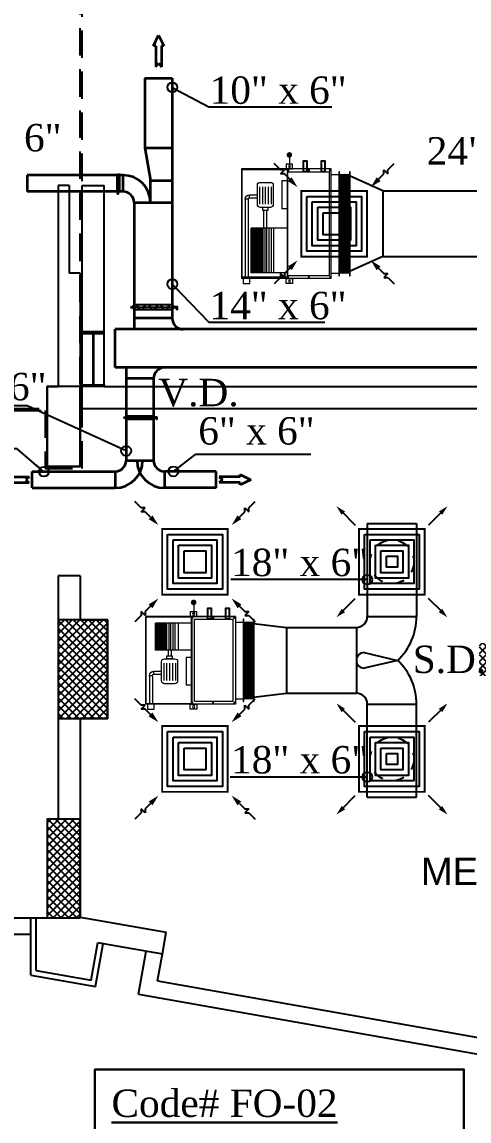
# Model space of a CAD drawing. Extents: x -432 to -365, y -145 to 173.
# Drawn here: x -391.2 to -387.11, y 21.25 to 31.28 of the extents above; entities that cross this region are included whole.
import ezdxf

# ---------------------------------------------------------------- set-up
doc = ezdxf.new("R2010")
doc.units = 0
doc.header["$MEASUREMENT"] = 0
for name, pattern in [('DASHDOT', [1, 0.5, -0.25, 0, -0.25]), ('HIDDEN', [0.375, 0.25, -0.125]), ('HIDDEN-Z', [3, 2, -1])]:
    doc.linetypes.add(name, pattern=pattern)
for name, color, linetype in [('01_AC-EQUIP', 206, 'Continuous'), ('03_AC-S.DUCT', 5, 'Continuous'), ('12-AC-FL.CONN.', 2, 'Continuous'), ('A.C.VOLUM DAMPER', 2, 'Continuous'), ('COL', 2, 'Continuous'), ('COLHATCH', 5, 'Continuous'), ('column', 6, 'Continuous'), ('FASEL', 253, 'Continuous'), ('M-CH-WP-R', 40, 'HIDDEN-Z'), ('M-CH-WP-S', 142, 'Continuous'), ('M-DIFUSER', 195, 'Continuous'), ('M-DUCT-RA', 30, 'Continuous'), ('M-DUCT-SA', 5, 'Continuous'), ('M-EQBMNT', 21, 'Continuous'), ('METAL-EDGE', 253, 'Continuous'), ('Ties', 5, 'Continuous'), ('WALL', 4, 'Continuous'), ('WIN', 5, 'Continuous'), ('ZONE TEXT', 73, 'Continuous')]:
    doc.layers.add(name, color=color, linetype=linetype)
doc.layers.add('04-AC_F.A.DUCT', color=4, linetype='Continuous', lineweight=35)
doc.layers.add('AC-TEXT', color=15, linetype='Continuous', lineweight=30)
doc.styles.add('AC', font='romans.shx', dxfattribs={"height": 0.2})
doc.styles.add('ARABY', font='sosa.shx')
doc.dimstyles.new('IHAB', dxfattribs={"dimscale": 0, "dimtxt": 0.15, "dimasz": 0.09, "dimexe": 0.18, "dimexo": 0.0625, "dimgap": 0, "dimtad": 0, "dimtih": 1, "dimtoh": 1, "dimzin": 0, "dimdsep": 46, "dimtxsty": 'ARABY', "dimcen": 0.03, "dimse1": 1, "dimse2": 1, "dimclrd": 36, "dimclrt": 42, "dimadec": 0, "dimazin": 0, "dimtfac": 1, "dimtmove": 1, "dimatfit": 3, "dimldrblk": 'ORIGIN', "dimfxl": 1, "dimtolj": 1, "dimtzin": 0, "dimarcsym": 0})
pattern_1 = [(45, (891.0567, 294.849202), (-0.01347038418, 0.01347038418), []), (45, (891.06568, 294.849202), (-0.01347038418, 0.01347038418), [])]

# ---------------------------------------------------------------- blocks, each defined once
blk = doc.blocks.new('*U254')
at = {"layer": 'M-DIFUSER', "ltscale": 5, "const_width": 18}
blk.add_lwpolyline([(-300, 300), (300, 300), (300, -300), (-300, -300)], close=True, dxfattribs=at)
at = {"layer": 'M-DIFUSER', "color": 21}
for points in [[(250, 250), (-250, 250), (-250, -250), (250, -250)], [(200, 200), (-200, 200), (-200, -200), (200, -200)], [(150, 150), (-150, 150), (-150, -150), (150, -150)], [(100, 100), (-100, 100), (-100, -100), (100, -100)]]:
    blk.add_lwpolyline(points, close=True, dxfattribs=at)
at = {"layer": 'M-DUCT-RA', "color": 30}
for p, q in [((-491, 491), (-549, 549)), ((491, 491), (549, 549)), ((-491, 455), (-491, 491)), ((-455, 491), (-491, 455)), ((-455, 455), (-455, 491)), ((-406, 406), (-455, 455)), ((406, 406), (455, 455)), ((455, 491), (491, 491)), ((491, 455), (455, 491)), ((455, 455), (491, 455)), ((-491, -491), (-549, -549)), ((-491, -455), (-455, -491)), ((-455, -455), (-491, -455)), ((-455, -491), (-491, -491)), ((-406, -406), (-455, -455)), ((406, -406), (455, -455)), ((455, -491), (491, -455)), ((455, -455), (455, -491)), ((491, -455), (491, -491)), ((491, -491), (549, -549))]:
    blk.add_line(p, q, dxfattribs=at)
for points in [[(-389, 424), (-424, 389), (-335, 335)], [(424, 389), (389, 424), (335, 335)], [(-424, -389), (-389, -424), (-335, -335)], [(389, -424), (424, -389), (335, -335)]]:
    blk.add_solid(points, dxfattribs=at)
blk = doc.blocks.new('*U251')
at = {"layer": 'M-DIFUSER', "ltscale": 5, "const_width": 18}
blk.add_lwpolyline([(-300, 300), (300, 300), (300, -300), (-300, -300)], close=True, dxfattribs=at)
at = {"layer": 'M-DIFUSER', "color": 21}
for points in [[(250, 250), (-250, 250), (-250, -250), (250, -250)], [(200, 200), (-200, 200), (-200, -200), (200, -200)], [(150, 150), (-150, 150), (-150, -150), (150, -150)], [(100, 100), (-100, 100), (-100, -100), (100, -100)], [(50, 50), (-50, 50), (-50, -50), (50, -50)]]:
    blk.add_lwpolyline(points, close=True, dxfattribs=at)
at = {"layer": 'M-DUCT-SA', "color": 5, "extrusion": (-5.07059e-20, -1.19855e-17, -1)}
blk.add_line((-461, 461), (-335, 335), dxfattribs=at)
at = {"layer": 'M-DUCT-SA', "color": 5, "extrusion": (-1.19855e-17, 5.07059e-20, -1)}
blk.add_line((461, 461), (335, 335), dxfattribs=at)
at = {"layer": 'M-DUCT-SA', "color": 5, "extrusion": (1.19855e-17, -5.07059e-20, -1)}
blk.add_line((-461, -461), (-335, -335), dxfattribs=at)
at = {"layer": 'M-DUCT-SA', "color": 5, "extrusion": (5.07059e-20, 1.19855e-17, -1)}
blk.add_line((461, -461), (335, -335), dxfattribs=at)
at = {"layer": 'M-DUCT-SA', "color": 5, "extrusion": (-5.07059e-20, -1.19855e-17, -1)}
blk.add_solid([(460, 428), (429, 459), (507, 507)], dxfattribs=at)
at = {"layer": 'M-DUCT-SA', "color": 5, "extrusion": (5.07059e-20, -1.19855e-17, -1)}
blk.add_solid([(-460, 428), (-429, 459), (-507, 507)], dxfattribs=at)
at = {"layer": 'M-DUCT-SA', "color": 5, "extrusion": (1.19855e-17, -5.07059e-20, -1)}
blk.add_solid([(428, -460), (459, -429), (507, -507)], dxfattribs=at)
at = {"layer": 'M-DUCT-SA', "color": 5, "extrusion": (-1.19855e-17, -5.07059e-20, -1)}
blk.add_solid([(-428, -460), (-459, -429), (-507, -507)], dxfattribs=at)
blk = doc.blocks.new('A$C180A56EA')
at = {"layer": 'A.C.VOLUM DAMPER'}
h = blk.add_hatch(dxfattribs=at)
h.set_pattern_fill('ANSI31', color=256, scale=0.001, style=0)
h.set_pattern_definition([(45, (129.5106855, -230.48025158), (-8.838834765e-05, 8.838834765e-05), [])])
h.paths.add_polyline_path([(0.0459, 0.0039), (0.0459, 0.0065), (0.0401, 0.0065), (0.0401, -0.0027), (0.0459, -0.0027), (0.0459, 0), (0.0603, 0), (0.0603, 0.0128), (0.057, 0.0128), (0.057, 0.0039)])
for p, q in [((-0.1242, 0.0032), (-0.1161, 0.0032)), ((-0.1161, 0.0004), (-0.119, 0.0032)), ((-0.1185, 0), (-0.1161, 0.0024)), ((-0.1161, 0.0015), (-0.1179, 0.0032)), ((-0.1174, 0), (-0.1161, 0.0013)), ((-0.1161, 0.0026), (-0.1168, 0.0032)), ((-0.1163, 0), (-0.1161, 0.0001)), ((-0.1161, 0.0001), (-0.1104, 0.0058)), ((-0.1161, 0.0013), (-0.1116, 0.0058)), ((-0.1161, 0.0024), (-0.1127, 0.0058)), ((-0.1161, -0.0026), (-0.1161, 0.0058)), ((-0.1161, 0.0035), (-0.1138, 0.0058)), ((-0.1161, 0.0058), (-0.1099, 0.0058)), ((-0.1161, 0.0057), (-0.116, 0.0058)), ((-0.1161, 0.0046), (-0.1149, 0.0058)), ((-0.1161, -0.001), (-0.1099, 0.0053)), ((-0.1099, -0.0014), (-0.1161, 0.0048)), ((-0.1161, -0.0021), (-0.1099, 0.0042)), ((-0.1099, -0.0026), (-0.1161, 0.0037)), ((-0.1109, -0.0026), (-0.1161, 0.0026)), ((-0.112, -0.0026), (-0.1161, 0.0015)), ((-0.1131, -0.0026), (-0.1161, 0.0004)), ((-0.1099, -0.0003), (-0.116, 0.0058)), ((-0.1156, -0.0026), (-0.1099, 0.0031)), ((-0.1099, 0.0008), (-0.1149, 0.0058)), ((-0.1145, -0.0026), (-0.1099, 0.002)), ((-0.1099, 0.0019), (-0.1138, 0.0058)), ((-0.1134, -0.0026), (-0.1099, 0.0009)), ((-0.1128, 0.0019), (0.0401, 0.0019)), ((-0.1099, 0.003), (-0.1127, 0.0058)), ((-0.1099, 0.0041), (-0.1116, 0.0058)), ((-0.1099, 0.0052), (-0.1105, 0.0058)), ((0.0401, 0.0121), (-0.1099, 0.0121)), ((-0.0882, 0.0113), (-0.0994, -0.0075)), ((-0.0768, 0.0113), (-0.0656, -0.0075)), ((-0.0402, 0.0113), (-0.0514, -0.0075)), ((-0.0284, 0.0113), (-0.0173, -0.0075)), ((0.0056, 0.0113), (-0.0056, -0.0075)), ((0.0174, 0.0113), (0.0286, -0.0075)), ((0.0459, 0.0065), (0.0401, 0.0065)), ((0.0401, 0.0065), (0.0401, -0.0027)), ((0.0459, 0.0039), (0.0459, 0.0065)), ((0.057, 0.0039), (0.0459, 0.0039)), ((0.0603, 0.0128), (0.057, 0.0128)), ((0.057, 0.0128), (0.057, 0.0039)), ((0.0603, 0.0128), (0.0603, 0)), ((-0.1242, 0), (-0.1161, 0)), ((-0.1142, -0.0026), (-0.1161, -0.0007)), ((-0.1153, -0.0026), (-0.1161, -0.0018)), ((-0.1099, -0.0026), (-0.1161, -0.0026)), ((-0.1123, -0.0026), (-0.1099, -0.0003)), ((-0.1111, -0.0026), (-0.1099, -0.0014)), ((-0.11, -0.0026), (-0.1099, -0.0025)), ((-0.1099, -0.0083), (0.0401, -0.0083)), ((0.0401, -0.0027), (0.0459, -0.0027)), ((0.0603, 0), (0.0459, 0)), ((0.0459, -0.0027), (0.0459, 0))]:
    blk.add_line(p, q, dxfattribs=at)
at = {"layer": 'A.C.VOLUM DAMPER', "extrusion": (0, 0, -1)}
for centre, major_axis, start_param, end_param in [((-0.0938, 0.0019), (0.00135, 0.00135), 3.926991, 7.068583), ((-0.0938, 0.0019), (-0.00135, 0.00135), 2.356195, 5.497787), ((-0.0712, 0.0019), (0.00135, 0.00135), 3.926991, 7.068583), ((-0.0712, 0.0019), (-0.00135, 0.00135), 2.356195, 5.497787), ((-0.0458, 0.0019), (0.00135, 0.00135), 3.926991, 7.068583), ((-0.0458, 0.0019), (-0.00135, 0.00135), 2.356195, 5.497787), ((-0.0228, 0.0019), (0.00135, 0.00135), 3.926991, 7.068583), ((-0.0228, 0.0019), (-0.00135, 0.00135), 2.356194, 5.497787), ((0, 0.0019), (0.00135, 0.00135), 3.926991, 7.068583), ((0, 0.0019), (0.00135, 0.00135), 0.785398, 3.926991), ((0.023, 0.0019), (0.00135, 0.00135), 3.926991, 7.068583), ((0.023, 0.0019), (-0.00135, 0.00135), 2.356195, 5.497787)]:
    blk.add_ellipse(centre, major_axis=major_axis, ratio=1, start_param=start_param, end_param=end_param, dxfattribs=at)
blk = doc.blocks.new('A$C4397250F')
at = {"layer": '04-AC_F.A.DUCT'}
for p, q in [((0, 0), (-0.0241, -0.0482)), ((-0.0241, -0.0482), (-0.0132, -0.0482)), ((-0.0132, -0.0482), (-0.0132, -0.1443)), ((0.0241, -0.0482), (0, 0)), ((0.0132, -0.0482), (0.0241, -0.0482)), ((0.0132, -0.0482), (0.0132, -0.1443)), ((0, -0.1288), (-0.0132, -0.1443)), ((0.0132, -0.1443), (0, -0.1288))]:
    blk.add_line(p, q, dxfattribs=at)
blk = doc.blocks.new('A$C7E27466D')
at = {"layer": '01_AC-EQUIP', "color": 2, "lineweight": 20}
for p, q in [((-75.3, 98.1), (-73.7, 98.7)), ((-75.3, 98.1), (-73.7, 97.6)), ((-75.3, 97.1), (-73.7, 97.6)), ((-75.3, 97.1), (-73.7, 96.6)), ((-75.3, 96.1), (-73.7, 96.6)), ((-75.3, 96.1), (-73.7, 95.6)), ((-75.3, 95.1), (-73.7, 95.6)), ((-75.3, 95.1), (-73.7, 94.6)), ((-75.3, 94.1), (-73.7, 94.6)), ((-75.3, 94.1), (-73.7, 93.6)), ((-75.3, 93.1), (-73.7, 93.6)), ((-75.3, 93.1), (-73.7, 92.5)), ((-75.3, 92), (-73.7, 92.5)), ((-75.3, 92), (-73.7, 91.5)), ((-75.3, 91), (-73.7, 91.5)), ((-75.3, 91), (-73.7, 90.5)), ((-75.3, 90), (-73.7, 90.5)), ((-6.3, 97.6), (-73.7, 97.6)), ((-6.3, 96.6), (-73.7, 96.6)), ((-6.3, 95.6), (-73.7, 95.6)), ((-6.3, 94.6), (-73.7, 94.6)), ((-6.3, 93.6), (-73.7, 93.6)), ((-6.3, 92.5), (-73.7, 92.5)), ((-6.3, 91.5), (-73.7, 91.5)), ((-6.3, 90.5), (-73.7, 90.5)), ((-4.7, 98.1), (-6.3, 98.7)), ((-4.7, 98.1), (-6.3, 97.6)), ((-4.7, 97.1), (-6.3, 97.6)), ((-4.7, 97.1), (-6.3, 96.6)), ((-4.7, 96.1), (-6.3, 96.6)), ((-4.7, 96.1), (-6.3, 95.6)), ((-4.7, 95.1), (-6.3, 95.6)), ((-4.7, 95.1), (-6.3, 94.6)), ((-4.7, 94.1), (-6.3, 94.6)), ((-4.7, 94.1), (-6.3, 93.6)), ((-4.7, 93.1), (-6.3, 93.6)), ((-4.7, 93.1), (-6.3, 92.5)), ((-4.7, 92), (-6.3, 92.5)), ((-4.7, 92), (-6.3, 91.5)), ((-4.7, 91), (-6.3, 91.5)), ((-4.7, 91), (-6.3, 90.5)), ((-4.7, 90), (-6.3, 90.5)), ((-75.3, 90), (-73.7, 89.5)), ((-4.7, 90), (-6.3, 89.5))]:
    blk.add_line(p, q, dxfattribs=at)
at = {"layer": '01_AC-EQUIP', "color": 1, "lineweight": 20}
for p, q in [((-77.8, 81), (-79.9, 81)), ((-78.9, 80.3), (-78.9, 81.7)), ((-75, 82), (-75, 89)), ((-5, 82), (-5, 89)), ((-2.2, 81), (-0.1, 81)), ((-1.1, 80.3), (-1.1, 81.7)), ((0, 82), (0, 0)), ((-77.8, 61.5), (-79.9, 61.5)), ((-78.9, 60.8), (-78.9, 62.2)), ((-2.2, 61.5), (-0.1, 61.5)), ((-1.1, 60.8), (-1.1, 62.2)), ((-77.8, 42.5), (-79.9, 42.5)), ((-78.9, 41.8), (-78.9, 43.2)), ((-62.7, 42), (-62.7, 37)), ((-37.3, 42), (-37.3, 37)), ((-30.6, 42), (-30.6, 9)), ((-6.2, 42), (-6.2, 9)), ((-2.2, 42.5), (-0.1, 42.5)), ((-1.1, 41.8), (-1.1, 43.2)), ((-37.3, 37), (-62.7, 37)), ((-58.3, 27.4), (-42.7, 27.4)), ((-58.3, 24.8), (-42.7, 24.8)), ((-58.3, 22.1), (-42.7, 22.1)), ((-30.6, 23.1), (-36, 23.1)), ((-30.6, 20.4), (-36, 20.4)), ((-6.2, 29.5), (-30.6, 29.5)), ((-30.6, 27), (-6.2, 27)), ((-30.6, 25), (-6.2, 25)), ((-30.6, 23), (-6.2, 23)), ((-30.6, 21.4), (-6.2, 21.4)), ((-58.3, 19.4), (-42.7, 19.4)), ((-58.3, 16.8), (-42.7, 16.8)), ((-52.7, 7.4), (-52.7, 14.5)), ((-50, 7.4), (-50, 14.5)), ((-30.6, 19.4), (-6.2, 19.4)), ((-30.6, 18.4), (-6.2, 18.4)), ((-30.6, 17.5), (-6.2, 17.5)), ((-30.6, 16.8), (-6.2, 16.8)), ((-30.6, 15.8), (-6.2, 15.8)), ((-30.6, 14.8), (-6.2, 14.8)), ((-30.6, 13.8), (-6.2, 13.8)), ((-30.6, 12.9), (-6.2, 12.9)), ((-30.6, 12.2), (-6.2, 12.2)), ((-30.6, 11.5), (-6.2, 11.5)), ((-30.6, 11), (-6.2, 11)), ((-30.6, 10.6), (-6.2, 10.6)), ((-30.6, 10.3), (-6.2, 10.3)), ((-54, 6.1), (-79.6, 6.1)), ((-54, 3.5), (-79.6, 3.5)), ((-54, 6.1), (-54, 3.5)), ((-52.7, 7.4), (-50, 7.4)), ((-30.6, 9.9), (-6.2, 9.9)), ((-30.6, 9.6), (-6.2, 9.6)), ((-30.6, 9.4), (-6.2, 9.4)), ((-30.6, 9.2), (-6.2, 9.2)), ((-30.6, 9), (-6.2, 9)), ((-30.6, 9), (-6.2, 9))]:
    blk.add_line(p, q, dxfattribs=at)
at = {"layer": '01_AC-EQUIP', "color": 4, "lineweight": 20}
blk.add_line((12.8, 43.8), (2.3, 43.8), dxfattribs=at)
at = {"layer": '01_AC-EQUIP', "color": 1, "linetype": 'DASHDOT', "lineweight": 20}
blk.add_line((-30.6, 16.8), (-6.2, 16.8), dxfattribs=at)
at = {"layer": '01_AC-EQUIP', "color": 2, "lineweight": 20}
for points in [[(-77.5, 98.7), (-77.5, 99.2), (-2.5, 99.2), (-2.5, 98.7)], [(-77.5, 89), (-77.5, 89.5), (-2.5, 89.5), (-2.5, 89)]]:
    blk.add_lwpolyline(points, close=True, dxfattribs=at)
at = {"layer": '01_AC-EQUIP', "color": 1, "lineweight": 20}
for points in [[(-80, 42), (0, 42), (0, 82), (-80, 82)], [(-77.5, 44.5), (-2.5, 44.5), (-2.5, 79.5), (-77.5, 79.5)], [(-84.4, 40.7), (-80, 40.7), (-80, 46.7), (-84.4, 46.7)], [(-80, 42), (-80, 0), (0, 0), (0, 42)], [(-79.6, 41.6), (-79.6, 0.4), (-0.4, 0.4), (-0.4, 41.6)], [(4.4, 40.7), (0, 40.7), (0, 46.7), (4.4, 46.7)], [(-38.6, 19.3), (-36, 19.3), (-36, 24.3), (-38.6, 24.3)], [(-84.4, 7.6), (-80, 7.6), (-80, 1.6), (-84.4, 1.6)]]:
    blk.add_lwpolyline(points, close=True, dxfattribs=at)
at = {"layer": '01_AC-EQUIP', "color": 4, "lineweight": 20, "const_width": 2.52}
blk.add_lwpolyline([(12.6, 45, 1), (13.1, 42.5, 1)], format="xyb", close=True, dxfattribs=at)
at = {"layer": '01_AC-EQUIP', "color": 1, "lineweight": 20}
blk.add_lwpolyline([(-58.8, 14.5), (-41.2, 14.5, 0.414214), (-38.6, 17.1), (-38.6, 26.4, 0.414214), (-41.2, 29.1), (-58.8, 29.1, 0.414214), (-61.4, 26.4), (-61.4, 17.1, 0.414214)], format="xyb", close=True, dxfattribs=at)
for centre in [(-82.3, 43.8), (2.3, 43.8)]:
    blk.add_circle(centre, 0.932, dxfattribs=at)
for radius in [1.33, 3.99]:
    blk.add_arc((-54, 7.4), radius, 270.0006, 0.0006, dxfattribs=at)
for centre, major_axis, start_param, end_param in [((-78.9, 81), (-0.827, 0), -1.570796, 4.712389), ((-78.9, 81), (-0.47, 0), 3.141593, 9.424778), ((-78.9, 61.5), (-0.827, 0), -1.570796, 4.712389), ((-78.9, 61.5), (-0.47, 0), 3.141593, 9.424778), ((-78.9, 42.5), (-0.827, 0), -1.570796, 4.712389), ((-78.9, 42.5), (-0.47, 0), 3.141593, 9.424778)]:
    blk.add_ellipse(centre, major_axis=major_axis, ratio=0.646018, start_param=start_param, end_param=end_param, dxfattribs=at)
at = {"layer": '01_AC-EQUIP', "color": 1, "lineweight": 20, "extrusion": (0, 0, -1)}
for centre, major_axis, start_param, end_param in [((-1.1, 81), (0.827, 0), -1.570796, 4.712389), ((-1.1, 81), (0.47, 0), 3.141593, 9.424778), ((-1.1, 61.5), (0.827, 0), -1.570796, 4.712389), ((-1.1, 61.5), (0.47, 0), 3.141593, 9.424778), ((-1.1, 42.5), (0.827, 0), -1.570796, 4.712389), ((-1.1, 42.5), (0.47, 0), 3.141593, 9.424778)]:
    blk.add_ellipse(centre, major_axis=major_axis, ratio=0.646018, start_param=start_param, end_param=end_param, dxfattribs=at)
at = {"layer": 'M-CH-WP-R', "color": 6, "linetype": 'ByBlock', "ltscale": 1.5}
blk.add_lwpolyline([(-2.5, 76.2), (-2.5, 73.2), (7.5, 73.2), (7.5, 76.2)], close=True, dxfattribs=at)
at = {"layer": 'M-CH-WP-S', "color": 5, "linetype": 'ByBlock', "ltscale": 1.5}
blk.add_lwpolyline([(-2.5, 59.7), (-2.5, 56.7), (7.5, 56.7), (7.5, 59.7)], close=True, dxfattribs=at)
blk = doc.blocks.new('A$C224F6469')
at = {"layer": '01_AC-EQUIP', "color": 1, "lineweight": 20}
for p, q in [((0, 0), (1, 0)), ((0, -0.82), (0, 0)), ((1, -0.82), (1, 0)), ((0.007, -0.004), (0.988, -0.004)), ((0.007, -0.42), (0.007, -0.004)), ((0.236, -0.074), (0.236, -0.145)), ((0.263, -0.074), (0.236, -0.074)), ((0.263, -0.074), (0.263, -0.145)), ((0.276, -0.035), (1, -0.035)), ((0.276, -0.061), (0.276, -0.035)), ((0.276, -0.061), (1, -0.061)), ((0.541, -0.42), (0.541, -0.09)), ((0.541, -0.09), (0.949, -0.09)), ((0.541, -0.092), (0.949, -0.092)), ((0.541, -0.094), (0.949, -0.094)), ((0.541, -0.096), (0.949, -0.096)), ((0.541, -0.099), (0.949, -0.099)), ((0.949, -0.42), (0.949, -0.09)), ((0.988, -0.42), (0.988, -0.004)), ((0.32, -0.168), (0.163, -0.168)), ((0.32, -0.194), (0.163, -0.194)), ((0.541, -0.103), (0.949, -0.103)), ((0.541, -0.106), (0.949, -0.106)), ((0.541, -0.11), (0.949, -0.11)), ((0.541, -0.115), (0.949, -0.115)), ((0.541, -0.122), (0.949, -0.122)), ((0.541, -0.129), (0.949, -0.129)), ((0.541, -0.138), (0.949, -0.138)), ((0.541, -0.148), (0.949, -0.148)), ((0.541, -0.158), (0.949, -0.158)), ((0.541, -0.168), (0.949, -0.168)), ((0.541, -0.175), (0.949, -0.175)), ((0.541, -0.184), (0.949, -0.184)), ((0.541, -0.194), (0.949, -0.194)), ((0.32, -0.221), (0.163, -0.221)), ((0.32, -0.248), (0.163, -0.248)), ((0.32, -0.274), (0.163, -0.274)), ((0.541, -0.204), (0.376, -0.204)), ((0.541, -0.231), (0.376, -0.231)), ((0.541, -0.214), (0.949, -0.214)), ((0.541, -0.23), (0.949, -0.23)), ((0.541, -0.25), (0.949, -0.25)), ((0.541, -0.27), (0.949, -0.27)), ((0.949, -0.295), (0.541, -0.295)), ((0.109, -0.37), (0.363, -0.37)), ((0.109, -0.42), (0.109, -0.37)), ((0.363, -0.42), (0.363, -0.37)), ((0, -0.42), (1, -0.42)), ((0.022, -0.425), (0.001, -0.425)), ((0.011, -0.418), (0.011, -0.432)), ((0.978, -0.425), (0.999, -0.425)), ((0.989, -0.418), (0.989, -0.432)), ((0.022, -0.615), (0.001, -0.615)), ((0.011, -0.608), (0.011, -0.622)), ((0.978, -0.615), (0.999, -0.615)), ((0.989, -0.608), (0.989, -0.622)), ((1, -0.82), (0, -0.82)), ((0.022, -0.81), (0.001, -0.81)), ((0.011, -0.803), (0.011, -0.817)), ((0.05, -0.82), (0.05, -0.89)), ((0.95, -0.82), (0.95, -0.89)), ((0.978, -0.81), (0.999, -0.81)), ((0.989, -0.803), (0.989, -0.817))]:
    blk.add_line(p, q, dxfattribs=at)
at = {"layer": '01_AC-EQUIP', "color": 1, "linetype": 'DASHDOT', "lineweight": 20}
blk.add_line((0.541, -0.168), (0.949, -0.168), dxfattribs=at)
at = {"layer": '01_AC-EQUIP', "color": 4, "lineweight": 20}
blk.add_line((-0.128, -0.438), (-0.023, -0.438), dxfattribs=at)
at = {"layer": '01_AC-EQUIP', "color": 2, "lineweight": 20}
for p, q in [((0.047, -0.9), (0.063, -0.895)), ((0.047, -0.9), (0.063, -0.905)), ((0.953, -0.9), (0.937, -0.895)), ((0.953, -0.9), (0.937, -0.905)), ((0.047, -0.91), (0.063, -0.905)), ((0.047, -0.91), (0.063, -0.915)), ((0.047, -0.92), (0.063, -0.915)), ((0.047, -0.92), (0.063, -0.925)), ((0.047, -0.931), (0.063, -0.925)), ((0.047, -0.931), (0.063, -0.936)), ((0.047, -0.941), (0.063, -0.936)), ((0.047, -0.941), (0.063, -0.946)), ((0.047, -0.951), (0.063, -0.946)), ((0.047, -0.951), (0.063, -0.956)), ((0.047, -0.961), (0.063, -0.956)), ((0.047, -0.961), (0.063, -0.966)), ((0.047, -0.971), (0.063, -0.966)), ((0.047, -0.971), (0.063, -0.976)), ((0.047, -0.981), (0.063, -0.976)), ((0.047, -0.981), (0.063, -0.987)), ((0.063, -0.905), (0.937, -0.905)), ((0.063, -0.915), (0.937, -0.915)), ((0.063, -0.925), (0.937, -0.925)), ((0.063, -0.936), (0.937, -0.936)), ((0.063, -0.946), (0.937, -0.946)), ((0.063, -0.956), (0.937, -0.956)), ((0.063, -0.966), (0.937, -0.966)), ((0.063, -0.976), (0.937, -0.976)), ((0.953, -0.91), (0.937, -0.905)), ((0.953, -0.91), (0.937, -0.915)), ((0.953, -0.92), (0.937, -0.915)), ((0.953, -0.92), (0.937, -0.925)), ((0.953, -0.931), (0.937, -0.925)), ((0.953, -0.931), (0.937, -0.936)), ((0.953, -0.941), (0.937, -0.936)), ((0.953, -0.941), (0.937, -0.946)), ((0.953, -0.951), (0.937, -0.946)), ((0.953, -0.951), (0.937, -0.956)), ((0.953, -0.961), (0.937, -0.956)), ((0.953, -0.961), (0.937, -0.966)), ((0.953, -0.971), (0.937, -0.966)), ((0.953, -0.971), (0.937, -0.976)), ((0.953, -0.981), (0.937, -0.976)), ((0.953, -0.981), (0.937, -0.987))]:
    blk.add_line(p, q, dxfattribs=at)
at = {"layer": '01_AC-EQUIP', "color": 1, "lineweight": 20}
for points in [[(1.044, -0.076), (1, -0.076), (1, -0.016), (1.044, -0.016)], [(0.351, -0.193), (0.376, -0.193), (0.376, -0.243), (0.351, -0.243)], [(-0.044, -0.407), (0, -0.407), (0, -0.467), (-0.044, -0.467)], [(0.025, -0.8), (0.975, -0.8), (0.975, -0.42), (0.025, -0.42)], [(1.044, -0.407), (1, -0.407), (1, -0.467), (1.044, -0.467)]]:
    blk.add_lwpolyline(points, close=True, dxfattribs=at)
blk.add_lwpolyline([(0.324, -0.145), (0.149, -0.145, 0.414214), (0.122, -0.171), (0.122, -0.264, 0.414214), (0.149, -0.291), (0.324, -0.291, 0.414214), (0.351, -0.264), (0.351, -0.171, 0.414214)], format="xyb", close=True, dxfattribs=at)
at = {"layer": '01_AC-EQUIP', "color": 4, "lineweight": 20, "const_width": 0.0252}
blk.add_lwpolyline([(-0.126, -0.45, 1), (-0.131, -0.425, 1)], format="xyb", close=True, dxfattribs=at)
at = {"layer": '01_AC-EQUIP', "color": 2, "lineweight": 20}
for points in [[(0.975, -0.89), (0.975, -0.895), (0.025, -0.895), (0.025, -0.89)], [(0.975, -0.987), (0.975, -0.992), (0.025, -0.992), (0.025, -0.987)]]:
    blk.add_lwpolyline(points, close=True, dxfattribs=at)
at = {"layer": '01_AC-EQUIP', "color": 1, "lineweight": 20}
for centre in [(-0.023, -0.438), (1.023, -0.438)]:
    blk.add_circle(centre, 0.00932, dxfattribs=at)
for radius in [0.0399, 0.0133]:
    blk.add_arc((0.276, -0.074), radius, 90.0006, 180.0006, dxfattribs=at)
at = {"layer": '01_AC-EQUIP', "color": 1, "lineweight": 20, "extrusion": (0, 0, -1)}
for centre, major_axis, start_param, end_param in [((0.011, -0.425), (-0.00827, 0), -1.570796, 4.712389), ((0.011, -0.425), (-0.0047, 0), 3.141593, 9.424778), ((0.011, -0.615), (-0.00827, 0), -1.570796, 4.712389), ((0.011, -0.615), (-0.0047, 0), 3.141593, 9.424778), ((0.011, -0.81), (-0.00827, 0), -1.570796, 4.712389), ((0.011, -0.81), (-0.0047, 0), 3.141593, 9.424778)]:
    blk.add_ellipse(centre, major_axis=major_axis, ratio=0.646018, start_param=start_param, end_param=end_param, dxfattribs=at)
at = {"layer": '01_AC-EQUIP', "color": 1, "lineweight": 20}
for centre, major_axis, start_param, end_param in [((0.989, -0.425), (0.00827, 0), -1.570796, 4.712389), ((0.989, -0.425), (0.0047, 0), 3.141593, 9.424778), ((0.989, -0.615), (0.00827, 0), -1.570796, 4.712389), ((0.989, -0.615), (0.0047, 0), 3.141593, 9.424778), ((0.989, -0.81), (0.00827, 0), -1.570796, 4.712389), ((0.989, -0.81), (0.0047, 0), 3.141593, 9.424778)]:
    blk.add_ellipse(centre, major_axis=major_axis, ratio=0.646018, start_param=start_param, end_param=end_param, dxfattribs=at)
at = {"layer": 'M-CH-WP-R', "color": 6, "linetype": 'ByBlock', "ltscale": 1.5}
blk.add_lwpolyline([(0.025, -0.762), (0.025, -0.732), (-0.075, -0.732), (-0.075, -0.762)], close=True, dxfattribs=at)
at = {"layer": 'M-CH-WP-S', "color": 5, "linetype": 'ByBlock', "ltscale": 1.5}
blk.add_lwpolyline([(0.025, -0.597), (0.025, -0.567), (-0.075, -0.567), (-0.075, -0.597)], close=True, dxfattribs=at)
at = {"layer": 'M-EQBMNT', "color": 21, "linetype": 'ByBlock', "ltscale": 1.5}
blk.add_line((0.541, -0.09), (0.949, -0.09), dxfattribs=at)

msp = doc.modelspace()

# ---------------------------------------------------------------- hatches: boundary and pattern name
at = {"layer": 'COLHATCH', "linetype": 'Continuous'}
h = msp.add_hatch(dxfattribs=at)
h.set_pattern_fill('_USER', color=252, scale=0.05, angle=45, style=0, double=1, pattern_type=0)
h.set_pattern_definition([(45, (-202.924395, -132.77691), (-0.035355339, 0.035355339), []), (135, (-202.924395, -132.77691), (-0.035355339, -0.035355339), [])])
h.paths.add_polyline_path([(-382.484, 44.803), (-382.784, 44.803), (-382.784, 43.903), (-382.484, 43.903)])
h.paths.add_polyline_path([(-380.484, 44.803), (-381.284, 44.803), (-381.284, 44.503), (-380.484, 44.503)])
h.paths.add_polyline_path([(-378.534, 42.803), (-378.834, 42.803), (-378.834, 42.203), (-378.534, 42.203)])
h.paths.add_polyline_path([(-378.134, 39.223), (-378.934, 39.223), (-378.934, 38.923), (-378.134, 38.923)])
h.paths.add_polyline_path([(-380.684, 39.223), (-381.484, 39.223), (-381.484, 38.923), (-380.684, 38.923)])
h.paths.add_polyline_path([(-380.584, 34.173), (-381.484, 34.173), (-381.484, 33.873), (-380.584, 33.873)])
h.paths.add_polyline_path([(-378.134, 34.223), (-378.934, 34.223), (-378.934, 33.923), (-378.134, 33.923)])
h.paths.add_polyline_path([(-380.392, 27.953), (-381.492, 27.953), (-381.492, 27.653), (-380.639, 27.653, -0.011587), (-380.655, 26.967), (-380.405, 26.957, 0.01656)])
h.paths.add_polyline_path([(-380.586, 25.223), (-380.84, 25.223, -0.040808), (-381.428, 22.884), (-381.192, 22.803, 0.04151)])
h.paths.add_polyline_path([(-382.484, 25.823), (-382.784, 25.823), (-382.784, 24.923), (-382.484, 24.923)])
h.paths.add_polyline_path([(-386.614, 25.823), (-387.014, 25.823), (-387.014, 24.923), (-386.614, 24.923)])
h.paths.add_polyline_path([(-390.414, 25.823), (-390.864, 25.823), (-390.864, 24.923), (-390.414, 24.923)])
h.paths.add_polyline_path([(-390.664, 24.003), (-390.964, 24.003), (-390.964, 23.103), (-390.664, 23.103)])
h.paths.add_polyline_path([(-398.664, 25.823), (-398.964, 25.823), (-398.964, 24.923), (-398.664, 24.923)])
h.paths.add_polyline_path([(-398.664, 24.003), (-398.964, 24.003), (-398.964, 23.103), (-398.664, 23.103)])
h.paths.add_polyline_path([(-406.664, 25.823), (-406.964, 25.823), (-406.964, 24.923), (-406.664, 24.923)])
h.paths.add_polyline_path([(-406.664, 24.003), (-406.964, 24.003), (-406.964, 23.103), (-406.664, 23.103)])
h.paths.add_polyline_path([(-414.764, 25.823), (-415.214, 25.823), (-415.214, 24.923), (-414.764, 24.923)])
h.paths.add_polyline_path([(-414.664, 24.003), (-414.964, 24.003), (-414.964, 23.103), (-414.664, 23.103)])
h.paths.add_polyline_path([(-418.614, 25.823), (-419.014, 25.823), (-419.014, 24.923), (-418.614, 24.923)])
h.paths.add_polyline_path([(-422.844, 25.823), (-423.144, 25.823), (-423.144, 24.923), (-422.844, 24.923)])
h.paths.add_polyline_path([(-424.137, 27.953), (-425.237, 27.953, 0.01656), (-425.224, 26.957), (-424.974, 26.967, -0.011587), (-424.99, 27.653), (-424.137, 27.653)])
h.paths.add_polyline_path([(-424.789, 25.223), (-425.042, 25.223, 0.04151), (-424.437, 22.803), (-424.2, 22.884, -0.040808)])
h.paths.add_polyline_path([(-424.144, 34.173), (-425.044, 34.173), (-425.044, 33.873), (-424.144, 33.873)])
h.paths.add_polyline_path([(-426.694, 34.223), (-427.494, 34.223), (-427.494, 33.923), (-426.694, 33.923)])
h.paths.add_polyline_path([(-426.694, 39.223), (-427.494, 39.223), (-427.494, 38.923), (-426.694, 38.923)])
h.paths.add_polyline_path([(-424.144, 39.223), (-424.944, 39.223), (-424.944, 38.923), (-424.144, 38.923)])
h.paths.add_polyline_path([(-426.794, 42.803), (-427.094, 42.803), (-427.094, 42.203), (-426.794, 42.203)])
h.paths.add_polyline_path([(-424.344, 44.803), (-425.144, 44.803), (-425.144, 44.503), (-424.344, 44.503)])
h.paths.add_polyline_path([(-422.844, 44.803), (-423.144, 44.803), (-423.144, 43.903), (-422.844, 43.903)])
h.paths.add_polyline_path([(-418.564, 44.803), (-418.964, 44.803), (-418.964, 43.903), (-418.564, 43.903)])
h.paths.add_polyline_path([(-414.764, 44.803), (-415.214, 44.803), (-415.214, 43.903), (-414.764, 43.903)])
h.paths.add_polyline_path([(-405.414, 47.003), (-405.714, 47.003), (-405.714, 46.403), (-405.414, 46.403)])
h.paths.add_polyline_path([(-405.414, 44.503), (-400.314, 44.503), (-400.314, 43.053), (-400.014, 43.053), (-400.014, 44.803), (-405.714, 44.803), (-405.714, 43.053), (-405.414, 43.053)])
h.paths.add_polyline_path([(-398.664, 47.003), (-398.964, 47.003), (-398.964, 46.403), (-398.664, 46.403)])
h.paths.add_polyline_path([(-398.664, 43.653), (-398.964, 43.653), (-398.964, 43.053), (-398.664, 43.053)])
h.paths.add_polyline_path([(-390.414, 44.803), (-390.864, 44.803), (-390.864, 43.903), (-390.414, 43.903)])
at = {"layer": 'Ties'}
h = msp.add_hatch(dxfattribs=at)
h.set_pattern_fill('ANSI32', color=256, scale=0.002, style=0)
h.set_pattern_definition(pattern_1)
h.paths.add_polyline_path([(-390.444, 28.453), (-390.644, 28.453), (-390.644, 28.437), (-390.444, 28.437)])
h = msp.add_hatch(dxfattribs=at)
h.set_pattern_fill('ANSI32', color=256, scale=0.002, style=0)
h.set_pattern_definition(pattern_1)
h.paths.add_polyline_path([(-390.539, 28.437), (-390.549, 28.437), (-390.549, 27.969), (-390.539, 27.969)])
h = msp.add_hatch(dxfattribs=at)
h.set_pattern_fill('ANSI32', color=256, scale=0.002, style=0)
h.set_pattern_definition(pattern_1)
h.paths.add_polyline_path([(-390.444, 27.969), (-390.644, 27.969), (-390.644, 27.953), (-390.444, 27.953)])

# ---------------------------------------------------------------- linework, layer by layer
at = {"layer": '03_AC-S.DUCT', "linetype": 'Continuous'}
for p, q in [((-387.897, 29.738), (-388.202, 29.875)), ((-387.897, 29.738), (-385.942, 29.738)), ((-387.897, 29.738), (-387.897, 29.138)), ((-387.897, 29.138), (-388.202, 29.001)), ((-387.897, 29.138), (-385.942, 29.138)), ((-388.039, 26.703), (-388.039, 25.853)), ((-388.039, 26.703), (-387.589, 26.703)), ((-387.589, 26.703), (-387.589, 25.853)), ((-389.078, 25.79), (-388.778, 25.753)), ((-388.039, 25.853), (-387.589, 25.853)), ((-388.778, 25.753), (-388.139, 25.753)), ((-388.778, 25.753), (-388.778, 25.153)), ((-388.139, 25.753), (-388.139, 25.153)), ((-389.078, 25.116), (-388.778, 25.153)), ((-388.778, 25.153), (-388.139, 25.153)), ((-388.039, 25.053), (-387.589, 25.053)), ((-388.039, 24.203), (-388.039, 25.053)), ((-387.589, 24.203), (-387.589, 25.053)), ((-388.039, 24.203), (-387.589, 24.203))]:
    msp.add_line(p, q, dxfattribs=at)
for centre, radius, start, end in [((-388.139, 25.853), 0.1, 270, 360), ((-388.139, 25.853), 0.55, 313.3418, 360), ((-388.139, 25.053), 0.55, 0, 46.6582), ((-388.139, 25.053), 0.1, 0, 90)]:
    msp.add_arc(centre, radius, start, end, dxfattribs=at)
at = {"layer": '04-AC_F.A.DUCT', "linetype": 'Continuous'}
for p, q in [((-390.071, 30.768), (-390.071, 30.132)), ((-390.071, 30.768), (-389.821, 30.768)), ((-389.821, 30.768), (-389.821, 28.575)), ((-390.071, 30.132), (-389.821, 30.132)), ((-390.071, 30.132), (-390.021, 29.832)), ((-390.271, 29.882), (-391.149, 29.882)), ((-391.149, 29.882), (-391.149, 29.732)), ((-390.271, 29.732), (-390.271, 29.882)), ((-390.021, 29.632), (-390.021, 29.832)), ((-390.021, 29.832), (-389.821, 29.832)), ((-390.271, 29.732), (-391.149, 29.732)), ((-390.171, 29.632), (-389.821, 29.632)), ((-390.171, 29.632), (-389.821, 29.632)), ((-390.171, 29.632), (-390.171, 28.475)), ((-389.821, 28.575), (-390.171, 28.575)), ((-382.359, 28.475), (-390.343, 28.475)), ((-390.343, 28.125), (-390.343, 28.475)), ((-382.359, 28.125), (-390.343, 28.125)), ((-390.243, 28.125), (-390.243, 27.277)), ((-389.993, 28.025), (-390.243, 28.025)), ((-389.993, 28.025), (-389.993, 27.277)), ((-390.243, 27.277), (-389.993, 27.277)), ((-391.103, 27.177), (-390.343, 27.177)), ((-391.103, 27.027), (-391.103, 27.177)), ((-390.343, 27.177), (-390.343, 27.027)), ((-389.42, 27.177), (-389.893, 27.177)), ((-389.893, 27.177), (-389.893, 27.027)), ((-389.42, 27.027), (-389.42, 27.177)), ((-391.103, 27.027), (-390.343, 27.027)), ((-389.42, 27.027), (-389.893, 27.027))]:
    msp.add_line(p, q, dxfattribs=at)
for centre, radius, start, end in [((-390.271, 29.632), 0.25, 360, 90), ((-390.271, 29.632), 0.1, 360, 90), ((-389.721, 28.575), 0.1, 180, 270), ((-389.893, 28.025), 0.1, 90, 180), ((-390.343, 27.277), 0.1, 270, 0), ((-390.343, 27.277), 0.25, 270, 0), ((-389.893, 27.277), 0.25, 180, 270), ((-389.893, 27.277), 0.1, 180, 270)]:
    msp.add_arc(centre, radius, start, end, dxfattribs=at)
at = {"layer": '12-AC-FL.CONN.', "linetype": 'HIDDEN', "ltscale": 0.25}
for centre in [(-387.814, 26.353), (-387.814, 24.553)]:
    msp.add_circle(centre, 0.2, dxfattribs=at)
at = {"layer": 'A.C.VOLUM DAMPER'}
for p, q in [((-388.068, 25.524), (-387.762, 25.453)), ((-387.762, 25.453), (-388.068, 25.382))]:
    msp.add_line(p, q, dxfattribs=at)
msp.add_arc((-388.068, 25.453), 0.071, 90, 270, dxfattribs=at)
at = {"layer": 'AC-TEXT', "color": 34, "linetype": 'Continuous'}
msp.add_lwpolyline([(-390.528, 16.057), (-387.156, 16.057), (-387.156, 21.72), (-390.528, 21.72)], close=True, dxfattribs=at)
at = {"layer": 'COL', "linetype": 'Continuous'}
msp.add_lwpolyline([(-390.664, 27.953), (-390.964, 27.953), (-390.964, 27.223), (-390.664, 27.223)], close=True, dxfattribs=at)
at = {"layer": 'column', "color": 252}
msp.add_line((-390.664, 23.103), (-390.664, 24.003), dxfattribs=at)
for points in [[(-390.864, 24.923), (-390.414, 24.923), (-390.414, 25.823), (-390.864, 25.823)], [(-390.664, 24.003), (-390.964, 24.003), (-390.964, 23.103), (-390.664, 23.103)]]:
    msp.add_lwpolyline(points, close=True, dxfattribs=at)
at = {"layer": 'FASEL', "linetype": 'HIDDEN'}
for points in [[(-394.664, 27.753), (-390.964, 27.753), (-390.964, 27.223), (-390.664, 27.223), (-390.664, 42.503)], [(-394.644, 27.733), (-390.984, 27.733), (-390.984, 27.203), (-390.644, 27.203), (-390.644, 41.973)]]:
    msp.add_lwpolyline(points, dxfattribs=at)
at = {"layer": 'METAL-EDGE', "color": 252, "linetype": 'Continuous'}
for p, q in [((-391.064, 22.621), (-391.064, 23.103)), ((-390.564, 22.533), (-390.503, 22.878)), ((-390.503, 22.878), (-390.454, 22.869)), ((-391.064, 22.621), (-390.564, 22.533))]:
    msp.add_line(p, q, dxfattribs=at)
at = {"layer": 'Ties'}
for points in [[(-390.644, 28.437), (-390.444, 28.437), (-390.444, 28.453), (-390.644, 28.453)], [(-390.644, 27.969), (-390.444, 27.969), (-390.444, 27.953), (-390.644, 27.953)]]:
    msp.add_lwpolyline(points, close=True, dxfattribs=at)
for points in [[(-390.549, 28.437), (-390.549, 27.969)], [(-390.539, 27.969), (-390.539, 28.437)]]:
    msp.add_lwpolyline(points, dxfattribs=at)
at = {"layer": 'WALL', "color": 252, "linetype": 'Continuous'}
for p, q in [((-390.764, 29.788), (-390.864, 29.788)), ((-390.864, 29.788), (-390.864, 27.953)), ((-390.764, 29.788), (-390.764, 28.988)), ((-390.644, 27.753), (-390.644, 29.788)), ((-390.644, 29.788), (-390.444, 29.788)), ((-390.444, 27.953), (-390.444, 29.788)), ((-390.664, 28.988), (-390.764, 28.988)), ((-390.664, 28.988), (-390.664, 27.223)), ((-390.964, 27.953), (-390.864, 27.953)), ((-390.964, 27.223), (-390.964, 27.953)), ((-390.444, 27.953), (-385.634, 27.953)), ((-390.664, 27.753), (-386.434, 27.753)), ((-390.664, 27.223), (-390.964, 27.223)), ((-390.864, 26.223), (-390.864, 24.003)), ((-390.664, 26.223), (-390.864, 26.223)), ((-390.664, 26.223), (-390.664, 25.823)), ((-390.664, 25.823), (-390.414, 25.823)), ((-390.414, 25.823), (-390.414, 24.923)), ((-390.414, 24.923), (-390.664, 24.923)), ((-390.664, 24.923), (-390.664, 23.109)), ((-390.864, 24.003), (-390.964, 24.003)), ((-390.964, 24.003), (-390.964, 23.103)), ((-391.114, 23.103), (-390.964, 23.103)), ((-391.114, 22.58), (-391.114, 23.103)), ((-390.664, 23.109), (-389.878, 22.971)), ((-389.912, 22.774), (-389.878, 22.971)), ((-390.524, 22.475), (-390.454, 22.869)), ((-390.454, 22.869), (-389.912, 22.774)), ((-391.114, 22.58), (-390.524, 22.475))]:
    msp.add_line(p, q, dxfattribs=at)
at = {"layer": 'WIN', "color": 252}
for p, q in [((-414.514, 23.103), (-391.114, 23.103)), ((-414.514, 22.953), (-391.114, 22.953)), ((-390.13, 22.406), (-390.06, 22.8)), ((-389.956, 22.528), (-389.912, 22.774)), ((-389.956, 22.528), (-385.621, 21.763)), ((-390.13, 22.406), (-385.499, 21.589))]:
    msp.add_line(p, q, dxfattribs=at)

# ---------------------------------------------------------------- block references
at = {"layer": '01_AC-EQUIP', "xscale": -1, "rotation": 90}
msp.add_blockref('A$C224F6469', (-389.189, 29.938), dxfattribs=at)
at = {"layer": '01_AC-EQUIP', "xscale": -0.009999999999990905, "yscale": 0.009999999999990905, "zscale": 0.01, "rotation": 270}
msp.add_blockref('A$C7E27466D', (-390.064, 25.853), dxfattribs=at)
at = {"layer": '04-AC_F.A.DUCT', "linetype": 'Continuous', "xscale": -2, "yscale": 2, "zscale": 2}
msp.add_blockref('A$C4397250F', (-389.946, 31.16), dxfattribs=at)
at = {"layer": '04-AC_F.A.DUCT', "linetype": 'Continuous', "yscale": 2, "zscale": 2}
for p, xscale, rotation in [((-391.418, 27.102), 2, 90), ((-389.105, 27.102), -2, 270)]:
    msp.add_blockref('A$C4397250F', p, dxfattribs=dict(at, xscale=xscale, rotation=rotation))
at = {"layer": 'A.C.VOLUM DAMPER'}
for p, xscale, yscale, zscale, rotation in [((-390.312, 29.772), -1.000001061474904, 1.000001061474904, 1.000001061514839, 90), ((-389.914, 28.681), -2.333335811352754, 2.333335811352725, 2.333335811445911, 180), ((-390.06, 27.672), -1.666666661289298, 1.66666666128927, 1.666666661355843, 180)]:
    msp.add_blockref('A$C180A56EA', p, dxfattribs=dict(at, xscale=xscale, yscale=yscale, zscale=zscale, rotation=rotation))
at = {"layer": 'M-DIFUSER', "color": 21, "xscale": -0.0009999999999763531, "yscale": 0.001000000000004775, "zscale": 0.001}
for name, p in [('*U254', (-388.342, 29.438)), ('*U254', (-389.614, 26.353)), ('*U254', (-389.614, 26.353)), ('*U251', (-387.814, 26.353)), ('*U251', (-387.814, 26.353)), ('*U254', (-389.614, 24.553)), ('*U254', (-389.614, 24.553)), ('*U251', (-387.814, 24.553)), ('*U251', (-387.814, 24.553))]:
    msp.add_blockref(name, p, dxfattribs=at)

# ---------------------------------------------------------------- texts
at = {"layer": 'AC-TEXT', "color": 34, "linetype": 'Continuous', "char_height": 0.25, "width": 3.95146, "attachment_point": 7, "style": 'AC'}
for s, insert in [('\\A1;{\\fTimes New Roman|b0|i0|c0|p18;\\C85;10" x 6"}', (-389.48, 30.529)), ('\\A1;{\\fTimes New Roman|b0|i0|c0|p18;\\C85;6" x 6"}', (-391.897, 30.095)), ('\\A1;{\\fTimes New Roman|b0|i0|c0|p18;\\C256;24" x 8"}', (-387.496, 29.975)), ('\\A1;{\\fTimes New Roman|b0|i0|c0|p18;\\C85;14" x 6"}', (-389.481, 28.563)), ('\\A1;{\\fTimes New Roman|b0|i0|c0|p18;\\C85;10" x 6"}', (-392.223, 27.823)), ('\\A1;{\\fTimes New Roman|b0|i0|c0|p18;\\C85;V.D.}', (-389.949, 27.767)), ('\\A1;{\\fTimes New Roman|b0|i0|c0|p18;\\C85;6" x 6"}', (-389.584, 27.419)), ('\\A1;{\\fTimes New Roman|b0|i0|c0|p18;\\C256;18" x 6"}', (-389.284, 26.218)), ('\\A1;{\\fTimes New Roman|b0|i0|c0|p18;\\C256;S.D.}', (-387.624, 25.332)), ('\\A1;{\\fTimes New Roman|b0|i0|c0|p18;\\C256;18" x 6"}', (-389.284, 24.417)), ('\\A1;{\\fTimes New Roman|b0|i0|c0|p18;\\L\\C3;Code# FO-02\\PMEETING\\P\\l\\C256;2-F.C.U-03,Each:\\C34;\\P1.7-TR\\P\\C256;650-CFM S.A.\\P\\pt0;\\C34;2-S.C.D Tile Size \\P\\LNeck Size\\l:  %%C16"\\P325- CFM Each\\P\\C256;520-CFM R.A.\\C34; \\P2-R.C.D Tile Size \\P\\ptz;\\LNeck Size\\l:  %%C16"\\P260- CFM Each \\P\\C256;130-CFM F.A.}', (-390.377, 16.279))]:
    msp.add_mtext(s, dxfattribs=dict(at, insert=insert))
at = {"layer": 'ZONE TEXT', "linetype": 'Continuous', "insert": (-387.55, 23.653), "char_height": 0.25, "width": 3.29288, "attachment_point": 1, "style": 'AC'}
msp.add_mtext('{\\fArial|b0|i0|c0|p34;MEETING}', dxfattribs=at)

# ---------------------------------------------------------------- leaders
at = {"layer": 'AC-TEXT', "color": 34, "linetype": 'Continuous'}
for points, override in [([(-389.821, 30.683), (-389.486, 30.504), (-388.364, 30.504)], {"dimscale": 1, "dimclrd": 34, "dimfxl": 0}), ([(-389.821, 28.887), (-389.487, 28.541), (-388.426, 28.541)], {"dimscale": 1, "dimclrd": 34, "dimfxl": 0}), ([(-390.243, 27.365), (-391.147, 27.775), (-392.267, 27.775)], {"dimscale": 1, "dimclrd": 34, "dimfxl": 0}), ([(-390.995, 27.175), (-391.238, 27.383), (-392.289, 27.383)], {"dimscale": 1, "dimclrd": 34, "dimfxl": 0}), ([(-389.811, 27.177), (-389.607, 27.335), (-388.556, 27.335)], {"dimscale": 1, "dimclrd": 34, "dimfxl": 0}), ([(-388.039, 26.19), (-389.285, 26.19)], {"dimscale": 1}), ([(-388.039, 24.388), (-389.291, 24.388)], {"dimscale": 1})]:
    msp.add_leader(points, dimstyle='IHAB', override=override, dxfattribs=at)

doc.saveas('drawing.dxf')
